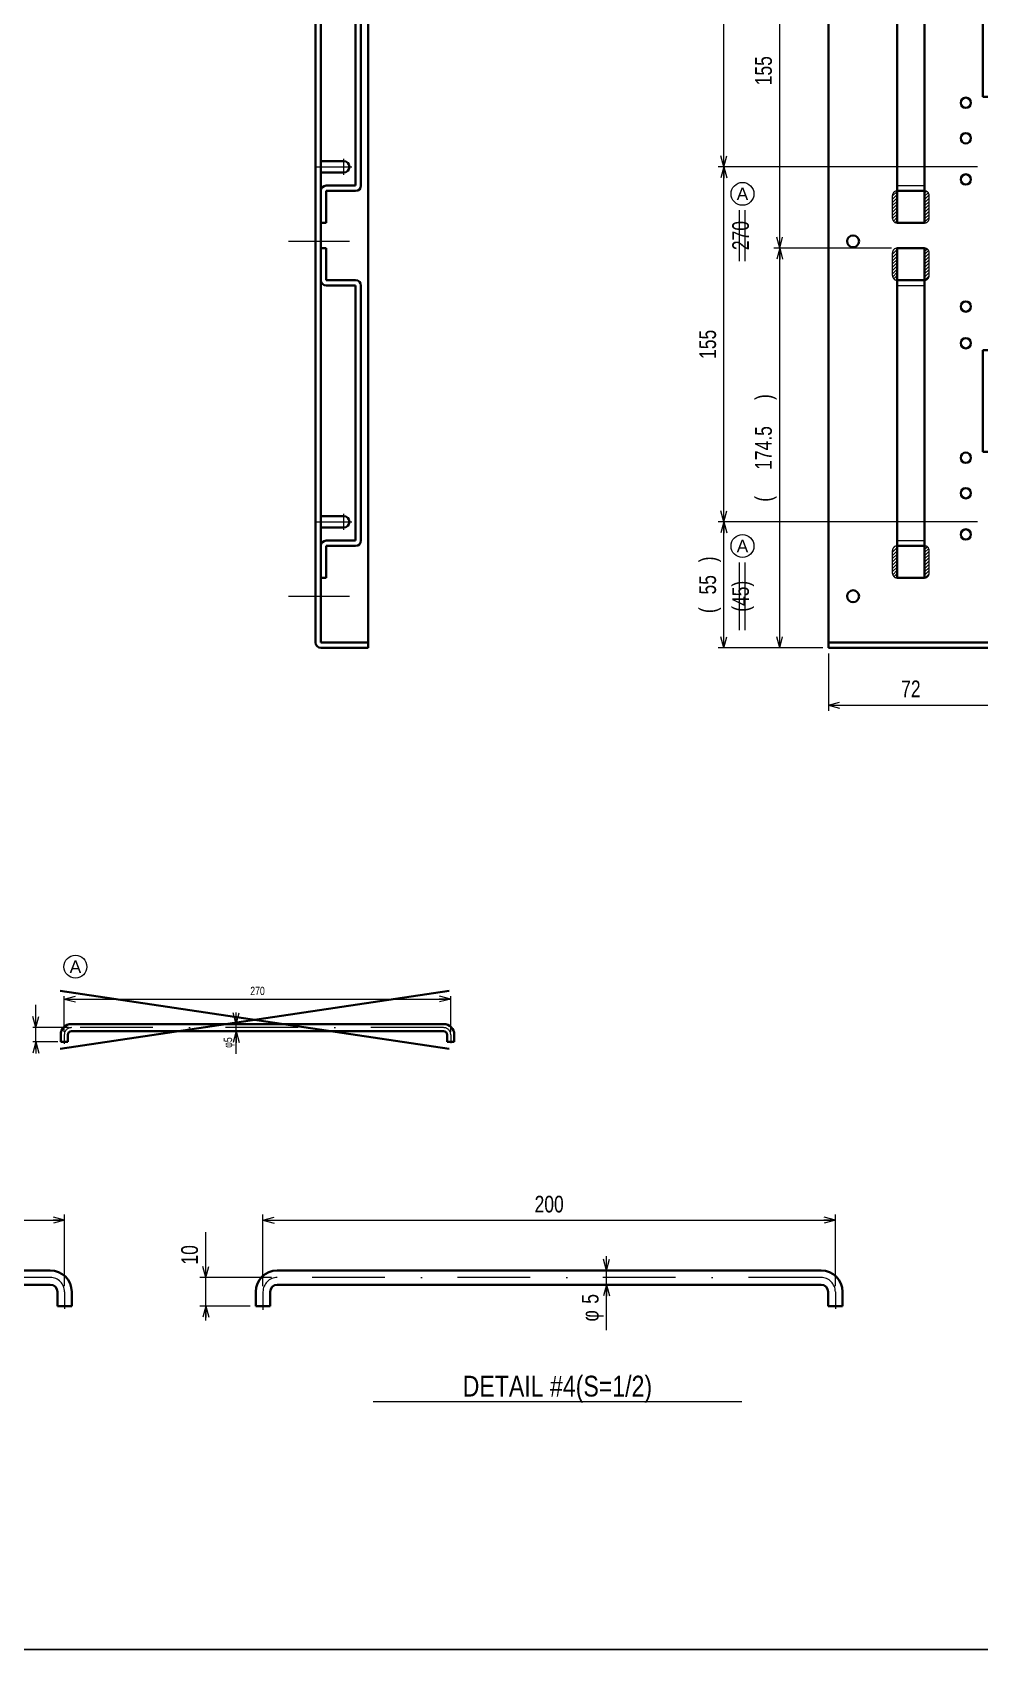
# Model space of a CAD drawing. Header units: millimetres. Extents: x 10 to 832, y 7 to 590.
# Drawn here: x 400.9 to 566.4, y 15 to 297.5 of the extents above; entities that cross this region are included whole.
import ezdxf
from ezdxf.enums import TextEntityAlignment as Align

# ---------------------------------------------------------------- set-up
doc = ezdxf.new("R2010")
doc.units = ezdxf.units.MM
for name, pattern in [('DASHDOT', [25.3, 12.7, -6.3, 0, -6.3]), ('DASHED', [19, 12.7, -6.3]), ('DIVIDE', [31.6, 12.7, -6.3, 0, -6.3, 0, -6.3])]:
    doc.linetypes.add(name, pattern=pattern)
for name, color, linetype in [('GR1_01', 7, 'Continuous'), ('GR1_02', 7, 'Continuous'), ('GR1_05', 7, 'Continuous'), ('GR1_16', 7, 'Continuous'), ('GR2_02', 7, 'Continuous'), ('GR2_04', 7, 'Continuous'), ('GR2_05', 7, 'Continuous'), ('図面枠B6M', 7, 'Continuous')]:
    doc.layers.add(name, color=color, linetype=linetype)
doc.styles.add('HG丸ｺﾞｼｯｸM-PRO', font='')
doc.styles.get('HG丸ｺﾞｼｯｸM-PRO').set_extended_font_data('HG丸ｺﾞｼｯｸM-PRO')
pattern_1 = [(45, (0, 0), (-0.2828427, 0.2828427), [])]

# ---------------------------------------------------------------- blocks, each defined once
blk = doc.blocks.new('BLKF023')
at = {"layer": '図面枠B6M', "color": 2, "linetype": 'Continuous', "lineweight": 25}
blk.add_line((9.5, 15), (831.5, 15), dxfattribs=at)
blk = doc.blocks.new('BLKF031')
at = {"layer": 'GR1_01', "color": 3, "linetype": 'Continuous', "lineweight": 35}
for p, q in [((450.4, 190.92), (450.4, 459.08)), ((459.6, 460), (451.32, 460)), ((451.32, 190.92), (451.32, 459.08)), ((459.6, 459.08), (451.32, 459.08)), ((459.6, 460), (459.6, 190)), ((459.6, 190.92), (451.32, 190.92)), ((459.6, 190), (451.32, 190))]:
    blk.add_line(p, q, dxfattribs=at)
for centre, start, end in [((451.32, 459.08), 90, 180), ((451.32, 190.92), 180, 270)]:
    blk.add_arc(centre, 0.92, start, end, dxfattribs=at)
blk = doc.blocks.new('FXTIP_ARROW_S')
at = {"color": 0, "linetype": 'Continuous', "lineweight": -2}
for q in [(-1, 0), (-0.97, 0.26), (-0.97, -0.26)]:
    blk.add_line((0, 0), q, dxfattribs=at)
blk = doc.blocks.new('FXTIP_ARROW_E')
at = {"color": 0, "linetype": 'Continuous', "lineweight": -2}
for q in [(-1, 0), (-0.97, 0.26), (-0.97, -0.26)]:
    blk.add_line((0, 0), q, dxfattribs=at)
blk = doc.blocks.new('BLKF037')
at = {"layer": 'GR2_02', "color": 3, "linetype": 'Continuous', "lineweight": 35}
for p, q in [((299.06, 81.25), (404.06, 81.25)), ((295.31, 75), (295.31, 77.5)), ((297.81, 75), (297.81, 77.5)), ((404.06, 78.75), (299.06, 78.75)), ((405.31, 75), (405.31, 77.5)), ((407.81, 77.5), (407.81, 75)), ((297.81, 75), (295.31, 75)), ((407.81, 75), (405.31, 75))]:
    blk.add_line(p, q, dxfattribs=at)
at = {"layer": 'GR2_02', "color": 4, "linetype": 'DASHDOT', "lineweight": 13}
for p, q in [((404.06, 80), (299.06, 80)), ((296.56, 77.5), (296.56, 74.37)), ((406.56, 77.5), (406.56, 74.55))]:
    blk.add_line(p, q, dxfattribs=at)
at = {"layer": 'GR2_02', "color": 3, "linetype": 'Continuous', "lineweight": 35}
for centre, radius, start, end in [((299.06, 77.5), 3.75, 90, 180), ((404.06, 77.5), 3.75, 0, 90), ((299.06, 77.5), 1.25, 90, 180), ((404.06, 77.5), 1.25, 0, 90)]:
    blk.add_arc(centre, radius, start, end, dxfattribs=at)
at = {"layer": 'GR2_02', "color": 4, "linetype": 'DASHDOT', "lineweight": 13}
for centre, start, end in [((299.06, 77.5), 90, 180), ((404.06, 77.5), 0, 90)]:
    blk.add_arc(centre, 2.5, start, end, dxfattribs=at)
blk = doc.blocks.new('BLKF038')
at = {"layer": 'GR2_05', "color": 3, "linetype": 'Continuous', "lineweight": 35}
for p, q in [((405.89, 121.15), (405.89, 122.4)), ((407.14, 121.15), (407.14, 122.4)), ((407.76, 124.27), (472.76, 124.27)), ((472.76, 123.02), (407.76, 123.02)), ((473.39, 121.15), (473.39, 122.4)), ((474.64, 122.4), (474.64, 121.15)), ((407.14, 121.15), (405.89, 121.15)), ((474.64, 121.15), (473.39, 121.15))]:
    blk.add_line(p, q, dxfattribs=at)
at = {"layer": 'GR2_05', "color": 4, "linetype": 'DASHDOT', "lineweight": 13}
for p, q in [((406.51, 122.4), (406.51, 120.83)), ((472.76, 123.65), (407.76, 123.65)), ((474.01, 122.4), (474.01, 120.92))]:
    blk.add_line(p, q, dxfattribs=at)
at = {"layer": 'GR2_05', "color": 3, "linetype": 'Continuous', "lineweight": 35}
for centre, radius, start, end in [((407.76, 122.4), 1.87, 90, 180), ((407.76, 122.4), 0.625, 90, 180), ((472.76, 122.4), 1.88, 0, 90), ((472.76, 122.4), 0.625, 0, 90)]:
    blk.add_arc(centre, radius, start, end, dxfattribs=at)
at = {"layer": 'GR2_05', "color": 4, "linetype": 'DASHDOT', "lineweight": 13}
for centre, start, end in [((407.76, 122.4), 90, 180), ((472.76, 122.4), 0, 90)]:
    blk.add_arc(centre, 1.25, start, end, dxfattribs=at)
blk = doc.blocks.new('BLKF042')
at = {"layer": 'GR1_02', "color": 3, "linetype": 'Continuous', "lineweight": 35}
for p, q in [((455.32, 275), (451.32, 275)), ((451.32, 273), (455.32, 273))]:
    blk.add_line(p, q, dxfattribs=at)
at = {"layer": 'GR1_02', "color": 4, "linetype": 'DASHDOT', "lineweight": 13}
for p, q in [((455.32, 272.61), (455.32, 275.41)), ((450.51, 274), (456.72, 274))]:
    blk.add_line(p, q, dxfattribs=at)
at = {"layer": 'GR1_02', "color": 4, "linetype": 'DASHED', "lineweight": 13}
for p, q in [((455.32, 275), (455.32, 275)), ((455.32, 273), (455.32, 273))]:
    blk.add_line(p, q, dxfattribs=at)
at = {"layer": 'GR1_02', "color": 3, "linetype": 'Continuous', "lineweight": 35}
blk.add_arc((455.32, 274), 1, 270, 90, dxfattribs=at)
blk = doc.blocks.new('BLKF043')
at = {"layer": 'GR1_02', "color": 4, "linetype": 'DASHDOT', "lineweight": 13}
for p, q in [((450.51, 212), (456.72, 212)), ((455.32, 210.61), (455.32, 213.41))]:
    blk.add_line(p, q, dxfattribs=at)
at = {"layer": 'GR1_02', "color": 3, "linetype": 'Continuous', "lineweight": 35}
for p, q in [((455.32, 213), (451.32, 213)), ((451.32, 211), (455.32, 211))]:
    blk.add_line(p, q, dxfattribs=at)
at = {"layer": 'GR1_02', "color": 4, "linetype": 'DASHED', "lineweight": 13}
for p, q in [((455.32, 213), (455.32, 213)), ((455.32, 211), (455.32, 211))]:
    blk.add_line(p, q, dxfattribs=at)
at = {"layer": 'GR1_02', "color": 3, "linetype": 'Continuous', "lineweight": 35}
blk.add_arc((455.32, 212), 1, 270, 90, dxfattribs=at)
blk = doc.blocks.new('BLKF044')
at = {"layer": 'GR2_02', "color": 3, "linetype": 'Continuous', "lineweight": 35}
for p, q in [((443.71, 81.25), (538.71, 81.25)), ((439.96, 75), (439.96, 77.5)), ((442.46, 75), (442.46, 77.5)), ((538.71, 78.75), (443.71, 78.75)), ((539.96, 75), (539.96, 77.5)), ((542.46, 77.5), (542.46, 75)), ((442.46, 75), (439.96, 75)), ((542.46, 75), (539.96, 75))]:
    blk.add_line(p, q, dxfattribs=at)
at = {"layer": 'GR2_02', "color": 4, "linetype": 'DASHDOT', "lineweight": 13}
for p, q in [((538.71, 80), (443.71, 80)), ((441.21, 77.5), (441.21, 74.37)), ((541.21, 77.5), (541.21, 74.55))]:
    blk.add_line(p, q, dxfattribs=at)
at = {"layer": 'GR2_02', "color": 3, "linetype": 'Continuous', "lineweight": 35}
for centre, radius, start, end in [((443.71, 77.5), 3.75, 90, 180), ((538.71, 77.5), 3.75, 0, 90), ((443.71, 77.5), 1.25, 90, 180), ((538.71, 77.5), 1.25, 0, 90)]:
    blk.add_arc(centre, radius, start, end, dxfattribs=at)
at = {"layer": 'GR2_02', "color": 4, "linetype": 'DASHDOT', "lineweight": 13}
for centre, start, end in [((443.71, 77.5), 90, 180), ((538.71, 77.5), 0, 90)]:
    blk.add_arc(centre, 2.5, start, end, dxfattribs=at)
blk = doc.blocks.new('BLKF046')
at = {"layer": 'GR1_01', "color": 3, "linetype": 'Continuous', "lineweight": 35}
for p, q in [((759.88, 460), (540, 460)), ((540, 190), (540, 460)), ((540, 459.08), (759.88, 459.08)), ((759.88, 459.08), (759.88, 190.92)), ((760.8, 190.92), (760.8, 459.08)), ((759.88, 190.92), (540, 190.92)), ((759.88, 190), (540, 190))]:
    blk.add_line(p, q, dxfattribs=at)
for centre, start, end in [((759.88, 459.08), 0, 90), ((759.88, 190.92), 270, 0)]:
    blk.add_arc(centre, 0.92, start, end, dxfattribs=at)
blk = doc.blocks.new('BLKF045')
at = {"layer": 'GR1_01', "color": 3, "linetype": 'Continuous', "lineweight": 35}
for p, q in [((567, 428), (575, 428)), ((567, 410.24), (567, 428)), ((575, 428), (575, 410.24)), ((576.6, 428), (584.6, 428)), ((576.6, 410.24), (576.6, 428)), ((584.6, 428), (584.6, 410.24)), ((586.2, 428), (594.2, 428)), ((586.2, 410.24), (586.2, 428)), ((594.2, 428), (594.2, 410.24)), ((595.8, 428), (603.8, 428)), ((595.8, 410.24), (595.8, 428)), ((603.8, 428), (603.8, 410.24)), ((605.4, 428), (613.4, 428)), ((605.4, 410.24), (605.4, 428)), ((613.4, 428), (613.4, 410.24)), ((615, 428), (623, 428)), ((615, 410.24), (615, 428)), ((623, 428), (623, 410.24)), ((624.6, 428), (632.6, 428)), ((624.6, 410.24), (624.6, 428)), ((632.6, 428), (632.6, 410.24)), ((634.2, 428), (642.2, 428)), ((634.2, 410.24), (634.2, 428)), ((642.2, 428), (642.2, 410.24)), ((643.8, 428), (651.8, 428)), ((643.8, 410.24), (643.8, 428)), ((651.8, 428), (651.8, 410.24)), ((653.4, 428), (661.4, 428)), ((653.4, 410.24), (653.4, 428)), ((661.4, 428), (661.4, 410.24)), ((663, 428), (671, 428)), ((663, 410.24), (663, 428)), ((671, 428), (671, 410.24)), ((672.6, 428), (680.6, 428)), ((672.6, 410.24), (672.6, 428)), ((680.6, 428), (680.6, 410.24)), ((682.2, 428), (690.2, 428)), ((682.2, 410.24), (682.2, 428)), ((690.2, 428), (690.2, 410.24)), ((691.8, 428), (699.8, 428)), ((691.8, 410.24), (691.8, 428)), ((699.8, 428), (699.8, 410.24)), ((701.4, 428), (709.4, 428)), ((701.4, 410.24), (701.4, 428)), ((709.4, 428), (709.4, 410.24)), ((711, 428), (719, 428)), ((711, 410.24), (711, 428)), ((719, 428), (719, 410.24)), ((720.6, 428), (728.6, 428)), ((720.6, 410.24), (720.6, 428)), ((728.6, 428), (728.6, 410.24)), ((730.2, 428), (738.2, 428)), ((730.2, 410.24), (730.2, 428)), ((738.2, 428), (738.2, 410.24)), ((739.8, 428), (747.8, 428)), ((739.8, 410.24), (739.8, 428)), ((747.8, 428), (747.8, 410.24)), ((575, 410.24), (567, 410.24)), ((584.6, 410.24), (576.6, 410.24)), ((594.2, 410.24), (586.2, 410.24)), ((603.8, 410.24), (595.8, 410.24)), ((613.4, 410.24), (605.4, 410.24)), ((623, 410.24), (615, 410.24)), ((632.6, 410.24), (624.6, 410.24)), ((642.2, 410.24), (634.2, 410.24)), ((651.8, 410.24), (643.8, 410.24)), ((661.4, 410.24), (653.4, 410.24)), ((671, 410.24), (663, 410.24)), ((680.6, 410.24), (672.6, 410.24)), ((690.2, 410.24), (682.2, 410.24)), ((699.8, 410.24), (691.8, 410.24)), ((709.4, 410.24), (701.4, 410.24)), ((719, 410.24), (711, 410.24)), ((728.6, 410.24), (720.6, 410.24)), ((738.2, 410.24), (730.2, 410.24)), ((747.8, 410.24), (739.8, 410.24)), ((567, 366), (575, 366)), ((567, 348.24), (567, 366)), ((575, 366), (575, 348.24)), ((576.6, 366), (584.6, 366)), ((576.6, 348.24), (576.6, 366)), ((584.6, 366), (584.6, 348.24)), ((586.2, 366), (594.2, 366)), ((586.2, 348.24), (586.2, 366)), ((594.2, 366), (594.2, 348.24)), ((595.8, 366), (603.8, 366)), ((595.8, 348.24), (595.8, 366)), ((603.8, 366), (603.8, 348.24)), ((605.4, 366), (613.4, 366)), ((605.4, 348.24), (605.4, 366)), ((613.4, 366), (613.4, 348.24)), ((615, 366), (623, 366)), ((615, 348.24), (615, 366)), ((623, 366), (623, 348.24)), ((624.6, 366), (632.6, 366)), ((624.6, 348.24), (624.6, 366)), ((632.6, 366), (632.6, 348.24)), ((634.2, 366), (642.2, 366)), ((634.2, 348.24), (634.2, 366)), ((642.2, 366), (642.2, 348.24)), ((643.8, 366), (651.8, 366)), ((643.8, 348.24), (643.8, 366)), ((651.8, 366), (651.8, 348.24)), ((653.4, 366), (661.4, 366)), ((653.4, 348.24), (653.4, 366)), ((661.4, 366), (661.4, 348.24)), ((663, 366), (671, 366)), ((663, 348.24), (663, 366)), ((671, 366), (671, 348.24)), ((672.6, 366), (680.6, 366)), ((672.6, 348.24), (672.6, 366)), ((680.6, 366), (680.6, 348.24)), ((682.2, 366), (690.2, 366)), ((682.2, 348.24), (682.2, 366)), ((690.2, 366), (690.2, 348.24)), ((691.8, 366), (699.8, 366)), ((691.8, 348.24), (691.8, 366)), ((699.8, 366), (699.8, 348.24)), ((701.4, 366), (709.4, 366)), ((701.4, 348.24), (701.4, 366)), ((709.4, 366), (709.4, 348.24)), ((711, 366), (719, 366)), ((711, 348.24), (711, 366)), ((719, 366), (719, 348.24)), ((720.6, 366), (728.6, 366)), ((720.6, 348.24), (720.6, 366)), ((728.6, 366), (728.6, 348.24)), ((731, 366), (747, 366)), ((731, 348.24), (731, 366)), ((747, 366), (747, 348.24)), ((575, 348.24), (567, 348.24)), ((584.6, 348.24), (576.6, 348.24)), ((594.2, 348.24), (586.2, 348.24)), ((603.8, 348.24), (595.8, 348.24)), ((613.4, 348.24), (605.4, 348.24)), ((623, 348.24), (615, 348.24)), ((632.6, 348.24), (624.6, 348.24)), ((642.2, 348.24), (634.2, 348.24)), ((651.8, 348.24), (643.8, 348.24)), ((661.4, 348.24), (653.4, 348.24)), ((671, 348.24), (663, 348.24)), ((680.6, 348.24), (672.6, 348.24)), ((690.2, 348.24), (682.2, 348.24)), ((699.8, 348.24), (691.8, 348.24)), ((709.4, 348.24), (701.4, 348.24)), ((719, 348.24), (711, 348.24)), ((728.6, 348.24), (720.6, 348.24)), ((747, 348.24), (731, 348.24)), ((567, 304), (575, 304)), ((567, 286.24), (567, 304)), ((575, 304), (575, 286.24)), ((576.6, 304), (584.6, 304)), ((576.6, 286.24), (576.6, 304)), ((584.6, 304), (584.6, 286.24)), ((586.2, 286.24), (586.2, 304)), ((586.2, 304), (594.2, 304)), ((594.2, 304), (594.2, 286.24)), ((595.8, 286.24), (595.8, 304)), ((595.8, 304), (603.8, 304)), ((603.8, 304), (603.8, 286.24)), ((605.4, 286.24), (605.4, 304)), ((605.4, 304), (613.4, 304)), ((613.4, 304), (613.4, 286.24)), ((615, 286.24), (615, 304)), ((615, 304), (623, 304)), ((623, 304), (623, 286.24)), ((624.6, 304), (632.6, 304)), ((624.6, 286.24), (624.6, 304)), ((632.6, 304), (632.6, 286.24)), ((634.2, 304), (642.2, 304)), ((634.2, 286.24), (634.2, 304)), ((642.2, 304), (642.2, 286.24)), ((643.8, 304), (651.8, 304)), ((643.8, 286.24), (643.8, 304)), ((651.8, 304), (651.8, 286.24)), ((653.4, 304), (661.4, 304)), ((653.4, 286.24), (653.4, 304)), ((661.4, 304), (661.4, 286.24)), ((663, 304), (671, 304)), ((663, 286.24), (663, 304)), ((671, 304), (671, 286.24)), ((672.6, 304), (680.6, 304)), ((672.6, 286.24), (672.6, 304)), ((680.6, 304), (680.6, 286.24)), ((682.2, 304), (690.2, 304)), ((682.2, 286.24), (682.2, 304)), ((690.2, 304), (690.2, 286.24)), ((691.8, 304), (699.8, 304)), ((691.8, 286.24), (691.8, 304)), ((699.8, 304), (699.8, 286.24)), ((701.4, 304), (709.4, 304)), ((701.4, 286.24), (701.4, 304)), ((709.4, 304), (709.4, 286.24)), ((711, 304), (719, 304)), ((711, 286.24), (711, 304)), ((719, 304), (719, 286.24)), ((720.6, 286.24), (720.6, 304)), ((720.6, 304), (728.6, 304)), ((728.6, 304), (728.6, 286.24)), ((730.2, 286.24), (730.2, 304)), ((730.2, 304), (738.2, 304)), ((738.2, 304), (738.2, 286.24)), ((739.8, 286.24), (739.8, 304)), ((739.8, 304), (747.8, 304)), ((747.8, 304), (747.8, 286.24)), ((575, 286.24), (567, 286.24)), ((584.6, 286.24), (576.6, 286.24)), ((594.2, 286.24), (586.2, 286.24)), ((603.8, 286.24), (595.8, 286.24)), ((613.4, 286.24), (605.4, 286.24)), ((623, 286.24), (615, 286.24)), ((632.6, 286.24), (624.6, 286.24)), ((642.2, 286.24), (634.2, 286.24)), ((651.8, 286.24), (643.8, 286.24)), ((661.4, 286.24), (653.4, 286.24)), ((671, 286.24), (663, 286.24)), ((680.6, 286.24), (672.6, 286.24)), ((690.2, 286.24), (682.2, 286.24)), ((699.8, 286.24), (691.8, 286.24)), ((709.4, 286.24), (701.4, 286.24)), ((719, 286.24), (711, 286.24)), ((728.6, 286.24), (720.6, 286.24)), ((738.2, 286.24), (730.2, 286.24)), ((747.8, 286.24), (739.8, 286.24)), ((567, 242), (575, 242)), ((567, 224.24), (567, 242)), ((575, 242), (575, 224.24)), ((576.6, 242), (584.6, 242)), ((576.6, 224.24), (576.6, 242)), ((584.6, 242), (584.6, 224.24)), ((586.2, 242), (594.2, 242)), ((586.2, 224.24), (586.2, 242)), ((594.2, 242), (594.2, 224.24)), ((595.8, 242), (603.8, 242)), ((595.8, 224.24), (595.8, 242)), ((603.8, 242), (603.8, 224.24)), ((605.4, 242), (613.4, 242)), ((605.4, 224.24), (605.4, 242)), ((613.4, 242), (613.4, 224.24)), ((615, 242), (623, 242)), ((615, 224.24), (615, 242)), ((623, 242), (623, 224.24)), ((624.6, 242), (632.6, 242)), ((624.6, 224.24), (624.6, 242)), ((632.6, 242), (632.6, 224.24)), ((634.2, 242), (642.2, 242)), ((634.2, 224.24), (634.2, 242)), ((642.2, 242), (642.2, 224.24)), ((643.8, 242), (651.8, 242)), ((643.8, 224.24), (643.8, 242)), ((651.8, 242), (651.8, 224.24)), ((653.4, 242), (661.4, 242)), ((653.4, 224.24), (653.4, 242)), ((661.4, 242), (661.4, 224.24)), ((663, 242), (671, 242)), ((663, 224.24), (663, 242)), ((671, 242), (671, 224.24)), ((672.6, 242), (680.6, 242)), ((672.6, 224.24), (672.6, 242)), ((680.6, 242), (680.6, 224.24)), ((682.2, 242), (690.2, 242)), ((682.2, 224.24), (682.2, 242)), ((690.2, 242), (690.2, 224.24)), ((691.8, 242), (699.8, 242)), ((691.8, 224.24), (691.8, 242)), ((699.8, 242), (699.8, 224.24)), ((701.4, 242), (709.4, 242)), ((701.4, 224.24), (701.4, 242)), ((709.4, 242), (709.4, 224.24)), ((711, 242), (719, 242)), ((711, 224.24), (711, 242)), ((719, 242), (719, 224.24)), ((720.6, 242), (728.6, 242)), ((720.6, 224.24), (720.6, 242)), ((728.6, 242), (728.6, 224.24)), ((730.2, 242), (738.2, 242)), ((730.2, 224.24), (730.2, 242)), ((738.2, 242), (738.2, 224.24)), ((739.8, 242), (747.8, 242)), ((739.8, 224.24), (739.8, 242)), ((747.8, 242), (747.8, 224.24)), ((575, 224.24), (567, 224.24)), ((584.6, 224.24), (576.6, 224.24)), ((594.2, 224.24), (586.2, 224.24)), ((603.8, 224.24), (595.8, 224.24)), ((613.4, 224.24), (605.4, 224.24)), ((623, 224.24), (615, 224.24)), ((632.6, 224.24), (624.6, 224.24)), ((642.2, 224.24), (634.2, 224.24)), ((651.8, 224.24), (643.8, 224.24)), ((661.4, 224.24), (653.4, 224.24)), ((671, 224.24), (663, 224.24)), ((680.6, 224.24), (672.6, 224.24)), ((690.2, 224.24), (682.2, 224.24)), ((699.8, 224.24), (691.8, 224.24)), ((709.4, 224.24), (701.4, 224.24)), ((719, 224.24), (711, 224.24)), ((728.6, 224.24), (720.6, 224.24)), ((738.2, 224.24), (730.2, 224.24)), ((747.8, 224.24), (739.8, 224.24))]:
    blk.add_line(p, q, dxfattribs=at)
for centre, radius in [((544.3, 447), 1.04), ((755.8, 440), 1.2), ((564, 435.6), 0.9), ((652.6, 435.6), 0.9), ((749.2, 435.6), 0.9), ((564, 429.2), 0.9), ((571, 429.6), 0.8), ((580.6, 429.6), 0.8), ((590.2, 429.6), 0.8), ((599.8, 429.6), 0.8), ((609.4, 429.6), 0.8), ((619, 429.6), 0.8), ((628.6, 429.6), 0.8), ((638.2, 429.6), 0.8), ((647.8, 429.6), 0.8), ((657.4, 429.6), 0.8), ((667, 429.6), 0.8), ((676.6, 429.6), 0.8), ((686.2, 429.6), 0.8), ((695.8, 429.6), 0.8), ((705.4, 429.6), 0.8), ((715, 429.6), 0.8), ((724.6, 429.6), 0.8), ((734.2, 429.6), 0.8), ((743.8, 429.6), 0.8), ((564, 409.2), 0.9), ((571, 408.64), 0.8), ((580.6, 408.64), 0.8), ((590.2, 408.64), 0.8), ((599.8, 408.64), 0.8), ((609.4, 408.64), 0.8), ((619, 408.64), 0.8), ((628.6, 408.64), 0.8), ((638.2, 408.64), 0.8), ((647.8, 408.64), 0.8), ((657.4, 408.64), 0.8), ((667, 408.64), 0.8), ((676.6, 408.64), 0.8), ((686.2, 408.64), 0.8), ((695.8, 408.64), 0.8), ((705.4, 408.64), 0.8), ((715, 408.64), 0.8), ((724.6, 408.64), 0.8), ((734.2, 408.64), 0.8), ((743.8, 408.64), 0.8), ((564, 403), 0.9), ((643, 403), 0.9), ((652.6, 403), 0.9), ((749.2, 403), 0.9), ((564, 395.8), 0.9), ((652.6, 395.8), 0.9), ((749.2, 395.8), 0.9), ((544.3, 385), 1.04), ((564, 373.6), 0.9), ((652.6, 373.6), 0.9), ((749.2, 373.6), 0.9), ((564, 367.2), 0.9), ((571, 367.6), 0.8), ((580.6, 367.6), 0.8), ((590.2, 367.6), 0.8), ((599.8, 367.6), 0.8), ((609.4, 367.6), 0.8), ((619, 367.6), 0.8), ((628.6, 367.6), 0.8), ((638.2, 367.6), 0.8), ((647.8, 367.6), 0.8), ((657.4, 367.6), 0.8), ((667, 367.6), 0.8), ((676.6, 367.6), 0.8), ((686.2, 367.6), 0.8), ((695.8, 367.6), 0.8), ((705.4, 367.6), 0.8), ((715, 367.6), 0.8), ((724.6, 367.6), 0.8), ((735.19, 367.6), 0.8), ((742.81, 367.6), 0.8), ((755.8, 364), 1.2), ((564, 347.2), 0.9), ((571, 346.64), 0.8), ((580.6, 346.64), 0.8), ((590.2, 346.64), 0.8), ((599.8, 346.64), 0.8), ((609.4, 346.64), 0.8), ((619, 346.64), 0.8), ((628.6, 346.64), 0.8), ((638.2, 346.64), 0.8), ((647.8, 346.64), 0.8), ((657.4, 346.64), 0.8), ((667, 346.64), 0.8), ((676.6, 346.64), 0.8), ((686.2, 346.64), 0.8), ((695.8, 346.64), 0.8), ((705.4, 346.64), 0.8), ((715, 346.64), 0.8), ((724.6, 346.64), 0.8), ((735.19, 346.64), 0.8), ((742.81, 346.64), 0.8), ((564, 341), 0.9), ((652.6, 341), 0.9), ((749.2, 341), 0.9), ((564, 333.8), 0.9), ((652.6, 333.8), 0.9), ((749.2, 333.8), 0.9), ((544.3, 323), 1.04), ((564, 311.6), 0.9), ((652.6, 311.6), 0.9), ((749.2, 311.6), 0.9), ((564, 305.2), 0.9), ((571, 305.6), 0.8), ((580.6, 305.6), 0.8), ((590.2, 305.6), 0.8), ((599.8, 305.6), 0.8), ((609.4, 305.6), 0.8), ((619, 305.6), 0.8), ((628.6, 305.6), 0.8), ((638.2, 305.6), 0.8), ((647.8, 305.6), 0.8), ((657.4, 305.6), 0.8), ((667, 305.6), 0.8), ((676.6, 305.6), 0.8), ((686.2, 305.6), 0.8), ((695.8, 305.6), 0.8), ((705.4, 305.6), 0.8), ((715, 305.6), 0.8), ((724.6, 305.6), 0.8), ((734.2, 305.6), 0.8), ((743.8, 305.6), 0.8), ((564, 285.2), 0.9), ((571, 284.64), 0.8), ((580.6, 284.64), 0.8), ((590.2, 284.64), 0.8), ((599.8, 284.64), 0.8), ((609.4, 284.64), 0.8), ((619, 284.64), 0.8), ((628.6, 284.64), 0.8), ((638.2, 284.64), 0.8), ((647.8, 284.64), 0.8), ((657.4, 284.64), 0.8), ((667, 284.64), 0.8), ((676.6, 284.64), 0.8), ((686.2, 284.64), 0.8), ((695.8, 284.64), 0.8), ((705.4, 284.64), 0.8), ((715, 284.64), 0.8), ((724.6, 284.64), 0.8), ((734.2, 284.64), 0.8), ((743.8, 284.64), 0.8), ((755.8, 286), 1.2), ((564, 279), 0.9), ((671.8, 279), 0.9), ((749.2, 279), 0.9), ((564, 271.8), 0.9), ((652.6, 271.8), 0.9), ((749.2, 271.8), 0.9), ((544.3, 261), 1.04), ((564, 249.6), 0.9), ((652.6, 249.6), 0.9), ((749.2, 249.6), 0.9), ((564, 243.2), 0.9), ((571, 243.6), 0.8), ((580.6, 243.6), 0.8), ((590.2, 243.6), 0.8), ((599.8, 243.6), 0.8), ((609.4, 243.6), 0.8), ((619, 243.6), 0.8), ((628.6, 243.6), 0.8), ((638.2, 243.6), 0.8), ((647.8, 243.6), 0.8), ((657.4, 243.6), 0.8), ((667, 243.6), 0.8), ((676.6, 243.6), 0.8), ((686.2, 243.6), 0.8), ((695.8, 243.6), 0.8), ((705.4, 243.6), 0.8), ((715, 243.6), 0.8), ((724.6, 243.6), 0.8), ((734.2, 243.6), 0.8), ((743.8, 243.6), 0.8), ((564, 223.2), 0.9), ((571, 222.64), 0.8), ((580.6, 222.64), 0.8), ((590.2, 222.64), 0.8), ((599.8, 222.64), 0.8), ((609.4, 222.64), 0.8), ((619, 222.64), 0.8), ((628.6, 222.64), 0.8), ((638.2, 222.64), 0.8), ((647.8, 222.64), 0.8), ((657.4, 222.64), 0.8), ((667, 222.64), 0.8), ((676.6, 222.64), 0.8), ((686.2, 222.64), 0.8), ((695.8, 222.64), 0.8), ((705.4, 222.64), 0.8), ((715, 222.64), 0.8), ((724.6, 222.64), 0.8), ((734.2, 222.64), 0.8), ((743.8, 222.64), 0.8), ((564, 217), 0.9), ((652.6, 217), 0.9), ((749.2, 217), 0.9), ((564, 209.8), 0.9), ((652.6, 209.8), 0.9), ((749.2, 209.8), 0.9), ((755.8, 210), 1.2), ((544.3, 199), 1.04), ((717.8, 199.28), 0.9), ((740.8, 199.28), 0.9)]:
    blk.add_circle(centre, radius, dxfattribs=at)
blk.add_blockref('BLKF046', (0, 0), dxfattribs=at)
blk = doc.blocks.new('BLKF102')
at = {"layer": 'GR1_05', "color": 4, "linetype": 'Continuous', "lineweight": 13}
blk.add_circle((524.98, 269.29), 2, dxfattribs=at)
at = {"layer": 'GR1_05', "color": 4, "linetype": 'Continuous', "lineweight": 13, "style": 'HG丸ｺﾞｼｯｸM-PRO', "width": 1.042301}
blk.add_text('A', height=2.18, dxfattribs=at).set_placement((524.98, 269.29), align=Align.MIDDLE_CENTER)
blk = doc.blocks.new('BLKF103')
at = {"layer": 'GR1_05', "color": 4, "linetype": 'Continuous', "lineweight": 13}
blk.add_circle((524.98, 207.77), 2, dxfattribs=at)
at = {"layer": 'GR1_05', "color": 4, "linetype": 'Continuous', "lineweight": 13, "style": 'HG丸ｺﾞｼｯｸM-PRO', "width": 1.042301}
blk.add_text('A', height=2.18, dxfattribs=at).set_placement((524.98, 207.77), align=Align.MIDDLE_CENTER)
blk = doc.blocks.new('BLKF113')
at = {"layer": 'GR1_02', "color": 3, "linetype": 'Continuous', "lineweight": 35}
for p, q in [((556.8, 321.8), (552, 321.8)), ((552, 321.8), (552, 264.2)), ((556.8, 264.2), (556.8, 321.8)), ((552, 316.2), (556.8, 316.2)), ((552, 269.8), (556.8, 269.8)), ((552, 264.2), (556.8, 264.2))]:
    blk.add_line(p, q, dxfattribs=at)
at = {"layer": 'GR1_02', "color": 4, "linetype": 'DASHED', "lineweight": 13}
for p, q in [((552, 315.28), (556.8, 315.28)), ((552, 270.72), (556.8, 270.72))]:
    blk.add_line(p, q, dxfattribs=at)
blk = doc.blocks.new('BLKF116')
at = {"layer": 'GR1_16', "linetype": 'DIVIDE', "lineweight": 13}
h = blk.add_hatch(dxfattribs=at)
h.set_pattern_fill('_USER', color=4, scale=0.4, angle=45, style=0, pattern_type=0)
h.set_pattern_definition(pattern_1)
edge = h.paths.add_edge_path(flags=0)
edge.add_line((551.2, 269), (551.2, 265))
edge.add_arc((552, 265), 0.8, 180, 270)
edge.add_line((552, 264.2), (552, 269.8))
edge.add_arc((552, 269), 0.8, 90, 180)
at = {"layer": 'GR1_16', "color": 4, "linetype": 'DIVIDE', "lineweight": 13}
blk.add_line((551.2, 265), (551.2, 269), dxfattribs=at)
for centre, start, end in [((552, 269), 90, 180), ((552, 265), 180, 270)]:
    blk.add_arc(centre, 0.8, start, end, dxfattribs=at)
blk = doc.blocks.new('BLKF117')
at = {"layer": 'GR1_16', "linetype": 'DIVIDE', "lineweight": 13}
h = blk.add_hatch(dxfattribs=at)
h.set_pattern_fill('_USER', color=4, scale=0.4, angle=45, style=0, pattern_type=0)
h.set_pattern_definition(pattern_1)
edge = h.paths.add_edge_path(flags=0)
edge.add_line((557.6, 269), (557.6, 265))
edge.add_arc((556.8, 265), 0.8, -90, 0, ccw=False)
edge.add_line((556.8, 264.2), (556.8, 269.8))
edge.add_arc((556.8, 269), 0.8, 0, 90, ccw=False)
at = {"layer": 'GR1_16', "color": 4, "linetype": 'DIVIDE', "lineweight": 13}
blk.add_line((557.6, 265), (557.6, 269), dxfattribs=at)
for centre, start, end in [((556.8, 269), 0, 90), ((556.8, 265), 270, 0)]:
    blk.add_arc(centre, 0.8, start, end, dxfattribs=at)
blk = doc.blocks.new('BLKF118')
at = {"layer": 'GR1_02', "color": 3, "linetype": 'Continuous', "lineweight": 35}
for p, q in [((556.8, 259.8), (552, 259.8)), ((552, 259.8), (552, 202.2)), ((556.8, 202.2), (556.8, 259.8)), ((552, 254.2), (556.8, 254.2)), ((552, 207.8), (556.8, 207.8)), ((552, 202.2), (556.8, 202.2))]:
    blk.add_line(p, q, dxfattribs=at)
at = {"layer": 'GR1_02', "color": 4, "linetype": 'DASHED', "lineweight": 13}
for p, q in [((552, 253.28), (556.8, 253.28)), ((552, 208.72), (556.8, 208.72))]:
    blk.add_line(p, q, dxfattribs=at)
blk = doc.blocks.new('BLKF119')
at = {"layer": 'GR1_16', "linetype": 'DIVIDE', "lineweight": 13}
h = blk.add_hatch(dxfattribs=at)
h.set_pattern_fill('_USER', color=4, scale=0.4, angle=45, style=0, pattern_type=0)
h.set_pattern_definition(pattern_1)
edge = h.paths.add_edge_path(flags=0)
edge.add_line((551.2, 259), (551.2, 255))
edge.add_arc((552, 255), 0.8, 180, 270)
edge.add_line((552, 254.2), (552, 259.8))
edge.add_arc((552, 259), 0.8, 90, 180)
at = {"layer": 'GR1_16', "color": 4, "linetype": 'DIVIDE', "lineweight": 13}
blk.add_line((551.2, 255), (551.2, 259), dxfattribs=at)
for centre, start, end in [((552, 259), 90, 180), ((552, 255), 180, 270)]:
    blk.add_arc(centre, 0.8, start, end, dxfattribs=at)
blk = doc.blocks.new('BLKF120')
at = {"layer": 'GR1_16', "linetype": 'DIVIDE', "lineweight": 13}
h = blk.add_hatch(dxfattribs=at)
h.set_pattern_fill('_USER', color=4, scale=0.4, angle=45, style=0, pattern_type=0)
h.set_pattern_definition(pattern_1)
edge = h.paths.add_edge_path(flags=0)
edge.add_line((557.6, 259), (557.6, 255))
edge.add_arc((556.8, 255), 0.8, -90, 0, ccw=False)
edge.add_line((556.8, 254.2), (556.8, 259.8))
edge.add_arc((556.8, 259), 0.8, 0, 90, ccw=False)
at = {"layer": 'GR1_16', "color": 4, "linetype": 'DIVIDE', "lineweight": 13}
blk.add_line((557.6, 255), (557.6, 259), dxfattribs=at)
for centre, start, end in [((556.8, 259), 0, 90), ((556.8, 255), 270, 0)]:
    blk.add_arc(centre, 0.8, start, end, dxfattribs=at)
blk = doc.blocks.new('BLKF121')
at = {"layer": 'GR1_16', "linetype": 'DIVIDE', "lineweight": 13}
h = blk.add_hatch(dxfattribs=at)
h.set_pattern_fill('_USER', color=4, scale=0.4, angle=45, style=0, pattern_type=0)
h.set_pattern_definition(pattern_1)
edge = h.paths.add_edge_path(flags=0)
edge.add_line((551.2, 207), (551.2, 203))
edge.add_arc((552, 203), 0.8, 180, 270)
edge.add_line((552, 202.2), (552, 207.8))
edge.add_arc((552, 207), 0.8, 90, 180)
at = {"layer": 'GR1_16', "color": 4, "linetype": 'DIVIDE', "lineweight": 13}
blk.add_line((551.2, 203), (551.2, 207), dxfattribs=at)
for centre, start, end in [((552, 207), 90, 180), ((552, 203), 180, 270)]:
    blk.add_arc(centre, 0.8, start, end, dxfattribs=at)
blk = doc.blocks.new('BLKF122')
at = {"layer": 'GR1_16', "linetype": 'DIVIDE', "lineweight": 13}
h = blk.add_hatch(dxfattribs=at)
h.set_pattern_fill('_USER', color=4, scale=0.4, angle=45, style=0, pattern_type=0)
h.set_pattern_definition(pattern_1)
edge = h.paths.add_edge_path(flags=0)
edge.add_line((557.6, 207), (557.6, 203))
edge.add_arc((556.8, 203), 0.8, -90, 0, ccw=False)
edge.add_line((556.8, 202.2), (556.8, 207.8))
edge.add_arc((556.8, 207), 0.8, 0, 90, ccw=False)
at = {"layer": 'GR1_16', "color": 4, "linetype": 'DIVIDE', "lineweight": 13}
blk.add_line((557.6, 203), (557.6, 207), dxfattribs=at)
for centre, start, end in [((556.8, 207), 0, 90), ((556.8, 203), 270, 0)]:
    blk.add_arc(centre, 0.8, start, end, dxfattribs=at)
blk = doc.blocks.new('BLKF124')
at = {"layer": 'GR1_02', "color": 3, "linetype": 'Continuous', "lineweight": 35}
for p, q in [((451.32, 254.2), (451.32, 259.8)), ((451.32, 259.8), (452.24, 259.8)), ((452.24, 259.8), (452.24, 254.2)), ((452.24, 254.2), (457.4, 254.2)), ((457.4, 253.28), (452.24, 253.28)), ((457.4, 208.72), (457.4, 253.28)), ((458.32, 253.28), (458.32, 208.72)), ((451.32, 207.8), (451.32, 202.2)), ((457.4, 208.72), (452.24, 208.72)), ((452.24, 207.8), (457.4, 207.8)), ((452.24, 202.2), (452.24, 207.8)), ((451.32, 202.2), (452.24, 202.2))]:
    blk.add_line(p, q, dxfattribs=at)
for centre, start, end in [((452.24, 254.2), 180, 270), ((457.4, 253.28), 0, 90), ((452.24, 207.8), 90, 180), ((457.4, 208.72), 270, 0)]:
    blk.add_arc(centre, 0.92, start, end, dxfattribs=at)
blk = doc.blocks.new('BLKF125')
at = {"layer": 'GR1_02', "color": 3, "linetype": 'Continuous', "lineweight": 35}
for p, q in [((451.32, 316.2), (451.32, 321.8)), ((451.32, 321.8), (452.24, 321.8)), ((452.24, 321.8), (452.24, 316.2)), ((452.24, 316.2), (457.4, 316.2)), ((457.4, 315.28), (452.24, 315.28)), ((457.4, 270.72), (457.4, 315.28)), ((458.32, 315.28), (458.32, 270.72)), ((451.32, 269.8), (451.32, 264.2)), ((457.4, 270.72), (452.24, 270.72)), ((452.24, 269.8), (457.4, 269.8)), ((452.24, 264.2), (452.24, 269.8)), ((451.32, 264.2), (452.24, 264.2))]:
    blk.add_line(p, q, dxfattribs=at)
for centre, start, end in [((452.24, 316.2), 180, 270), ((457.4, 315.28), 0, 90), ((452.24, 269.8), 90, 180), ((457.4, 270.72), 270, 0)]:
    blk.add_arc(centre, 0.92, start, end, dxfattribs=at)
blk = doc.blocks.new('BLKF130')
at = {"layer": 'GR2_05', "color": 4, "linetype": 'Continuous', "lineweight": 13}
blk.add_circle((408.45, 134.29), 2, dxfattribs=at)
at = {"layer": 'GR2_05', "color": 4, "linetype": 'Continuous', "lineweight": 13, "style": 'HG丸ｺﾞｼｯｸM-PRO', "width": 1.042301}
blk.add_text('A', height=2.18, dxfattribs=at).set_placement((408.45, 134.29), align=Align.MIDDLE_CENTER)

msp = doc.modelspace()

# ---------------------------------------------------------------- linework, layer by layer
at = {"layer": 'GR1_01', "color": 4, "linetype": 'DASHDOT', "lineweight": 13}
for p, q in [((445.66, 261), (456.31, 261)), ((445.66, 199), (456.31, 199))]:
    msp.add_line(p, q, dxfattribs=at)
at = {"layer": 'GR1_05', "color": 4, "linetype": 'Continuous', "lineweight": 13}
for p, q in [((524.48, 257.56), (524.48, 266.44)), ((525.48, 257.56), (525.48, 266.44)), ((524.48, 193.08), (524.48, 204.92)), ((525.48, 193.08), (525.48, 204.92))]:
    msp.add_line(p, q, dxfattribs=at)
at = {"layer": 'GR1_16', "color": 4, "linetype": 'Continuous', "lineweight": 13}
for p, q in [((521.73, 274), (521.73, 336)), ((531.48, 259.8), (531.48, 321.8)), ((566.03, 274), (520.73, 274)), ((521.73, 212), (521.73, 274)), ((551, 259.8), (530.48, 259.8)), ((531.48, 190), (531.48, 259.8)), ((566.03, 212), (520.73, 212)), ((521.73, 190), (521.73, 212)), ((539, 190), (520.73, 190)), ((539, 190), (530.48, 190)), ((540, 189), (540, 179)), ((540, 180), (568.8, 180))]:
    msp.add_line(p, q, dxfattribs=at)
at = {"layer": 'GR2_04', "color": 4, "linetype": 'Continuous', "lineweight": 13}
for p, q in [((406.56, 78.5), (406.56, 91)), ((441.21, 78.5), (441.21, 91)), ((541.21, 78.5), (541.21, 91)), ((296.56, 90), (406.56, 90)), ((431.21, 80), (431.21, 87.92)), ((441.21, 90), (541.21, 90)), ((501.21, 81.25), (501.21, 83.75)), ((442.71, 80), (430.21, 80)), ((431.21, 75), (431.21, 80)), ((501.21, 78.75), (501.21, 81.25)), ((501.21, 70.83), (501.21, 78.75)), ((438.96, 75), (430.21, 75)), ((431.21, 72.5), (431.21, 75)), ((460.45, 58.33), (524.85, 58.33))]:
    msp.add_line(p, q, dxfattribs=at)
at = {"layer": 'GR2_05', "color": 4, "linetype": 'Continuous', "lineweight": 35}
for p, q in [((405.81, 119.92), (473.74, 130.05)), ((405.81, 130.05), (473.74, 119.92))]:
    msp.add_line(p, q, dxfattribs=at)
at = {"layer": 'GR2_05', "color": 4, "linetype": 'Continuous', "lineweight": 13}
for p, q in [((401.51, 123.65), (401.51, 127.61)), ((406.51, 122.9), (406.51, 129.15)), ((406.51, 128.65), (474.01, 128.65)), ((474.01, 122.9), (474.01, 129.15)), ((436.51, 124.27), (436.51, 125.52)), ((407.26, 123.65), (401.01, 123.65)), ((401.51, 121.15), (401.51, 123.65)), ((436.51, 123.02), (436.51, 124.27)), ((436.51, 119.06), (436.51, 123.02)), ((405.39, 121.15), (401.01, 121.15)), ((401.51, 119.9), (401.51, 121.15))]:
    msp.add_line(p, q, dxfattribs=at)

# ---------------------------------------------------------------- block references
at = {"layer": 'GR1_01', "color": 3, "linetype": 'Continuous', "lineweight": 35}
for name in ['BLKF031', 'BLKF045']:
    msp.add_blockref(name, (0, 0), dxfattribs=at)
at = {"layer": 'GR1_02', "color": 3, "linetype": 'Continuous', "lineweight": 35}
for name in ['BLKF125', 'BLKF113', 'BLKF124', 'BLKF118']:
    msp.add_blockref(name, (0, 0), dxfattribs=at)
at = {"layer": 'GR1_02', "color": 4, "linetype": 'Continuous', "lineweight": 13}
for name in ['BLKF042', 'BLKF043']:
    msp.add_blockref(name, (0, 0), dxfattribs=at)
at = {"layer": 'GR1_05', "color": 4, "linetype": 'Continuous', "lineweight": 13}
for name in ['BLKF102', 'BLKF103']:
    msp.add_blockref(name, (0, 0), dxfattribs=at)
at = {"layer": 'GR1_16', "color": 4, "linetype": 'Continuous', "lineweight": 13, "xscale": 2, "yscale": 2}
for name, p, rotation in [('FXTIP_ARROW_S', (521.73, 274), 270), ('FXTIP_ARROW_E', (521.73, 274), 90), ('FXTIP_ARROW_S', (531.48, 259.8), 270), ('FXTIP_ARROW_E', (531.48, 259.8), 90), ('FXTIP_ARROW_S', (521.73, 212), 270), ('FXTIP_ARROW_E', (521.73, 212), 90), ('FXTIP_ARROW_S', (521.73, 190), 270), ('FXTIP_ARROW_S', (531.48, 190), 270), ('FXTIP_ARROW_S', (540, 180), 180)]:
    msp.add_blockref(name, p, dxfattribs=dict(at, rotation=rotation))
at = {"layer": 'GR1_16', "color": 4, "linetype": 'DIVIDE', "lineweight": 13}
for name in ['BLKF116', 'BLKF117', 'BLKF119', 'BLKF120', 'BLKF121', 'BLKF122']:
    msp.add_blockref(name, (0, 0), dxfattribs=at)
at = {"layer": 'GR2_02', "color": 3, "linetype": 'Continuous', "lineweight": 35}
for name in ['BLKF037', 'BLKF044']:
    msp.add_blockref(name, (0, 0), dxfattribs=at)
at = {"layer": 'GR2_04', "color": 4, "linetype": 'Continuous', "lineweight": 13, "xscale": 2, "yscale": 2}
for name, p, rotation in [('FXTIP_ARROW_E', (406.56, 90), 360), ('FXTIP_ARROW_S', (441.21, 90), 180), ('FXTIP_ARROW_E', (541.21, 90), 360), ('FXTIP_ARROW_S', (431.21, 80), 270), ('FXTIP_ARROW_S', (501.21, 81.25), 270), ('FXTIP_ARROW_E', (501.21, 78.75), 90), ('FXTIP_ARROW_E', (431.21, 75), 90)]:
    msp.add_blockref(name, p, dxfattribs=dict(at, rotation=rotation))
at = {"layer": 'GR2_05', "color": 4, "linetype": 'Continuous', "lineweight": 13}
msp.add_blockref('BLKF130', (0, 0), dxfattribs=at)
at = {"layer": 'GR2_05', "color": 4, "linetype": 'Continuous', "lineweight": 13, "xscale": 2, "yscale": 2}
for name, p, rotation in [('FXTIP_ARROW_S', (406.51, 128.65), 180), ('FXTIP_ARROW_E', (474.01, 128.65), 360), ('FXTIP_ARROW_S', (401.51, 123.65), 270), ('FXTIP_ARROW_S', (436.51, 124.27), 270), ('FXTIP_ARROW_E', (436.51, 123.02), 90), ('FXTIP_ARROW_E', (401.51, 121.15), 90)]:
    msp.add_blockref(name, p, dxfattribs=dict(at, rotation=rotation))
at = {"layer": 'GR2_05', "color": 3, "linetype": 'Continuous', "lineweight": 35}
msp.add_blockref('BLKF038', (0, 0), dxfattribs=at)
at = {"layer": '図面枠B6M', "color": 4, "linetype": 'Continuous', "lineweight": 13}
msp.add_blockref('BLKF023', (0, 0), dxfattribs=at)

# ---------------------------------------------------------------- texts
at = {"layer": 'GR1_05', "color": 3, "linetype": 'Continuous', "lineweight": 35, "style": 'HG丸ｺﾞｼｯｸM-PRO'}
for s, width, p in [('270', 0.784542, (526.98, 262)), ('(45)', 0.78367, (526.98, 199))]:
    msp.add_text(s, height=2.909, rotation=90, dxfattribs=dict(at, width=width)).set_placement(p, align=Align.BOTTOM_CENTER)
at = {"layer": 'GR1_16', "color": 3, "linetype": 'Continuous', "lineweight": 35, "style": 'HG丸ｺﾞｼｯｸM-PRO'}
for s, height, rotation, width, p in [('155', 2.909, 90, 0.784542, (530.98, 290.8)), ('155', 2.909, 90, 0.784542, (521.23, 243)), (')', 2.91, 90, 0.781868, (530.98, 233.78)), ('174.5', 2.909, 90, 0.7847, (530.98, 224.9)), ('(', 2.91, 90, 0.781868, (530.98, 216.02)), (')', 2.91, 90, 0.781868, (521.23, 205.44)), ('55', 2.909, 90, 0.784542, (521.23, 201)), ('(', 2.91, 90, 0.781868, (521.23, 196.56)), ('72', 2.909, 0, 0.784542, (554.4, 180.5))]:
    msp.add_text(s, height=height, rotation=rotation, dxfattribs=dict(at, width=width)).set_placement(p, align=Align.BOTTOM_CENTER)
at = {"layer": 'GR2_04', "color": 3, "linetype": 'Continuous', "lineweight": 35, "style": 'HG丸ｺﾞｼｯｸM-PRO'}
for s, height, rotation, width, p in [('200', 2.909, 0, 0.784542, (491.21, 90.5)), ('10', 2.909, 90, 0.784542, (430.71, 83.96)), ('5', 2.91, 90, 0.784542, (500.71, 76.27)), ('φ', 2.91, 90, 0.781842, (500.71, 73.31))]:
    msp.add_text(s, height=height, rotation=rotation, dxfattribs=dict(at, width=width)).set_placement(p, align=Align.BOTTOM_CENTER)
at = {"layer": 'GR2_04', "color": 3, "linetype": 'Continuous', "lineweight": 35, "style": 'HG丸ｺﾞｼｯｸM-PRO', "width": 0.830014}
msp.add_text('DETAIL #4(S=1/2)', height=3.6364, dxfattribs=at).set_placement((492.65, 61.03), align=Align.MIDDLE_CENTER)
at = {"layer": 'GR2_05', "color": 3, "linetype": 'Continuous', "lineweight": 35, "style": 'HG丸ｺﾞｼｯｸM-PRO'}
for s, rotation, width, p in [('270', 0, 0.784542, (440.26, 128.9)), ('φ5', 90, 0.782992, (436.26, 121.04))]:
    msp.add_text(s, height=1.455, rotation=rotation, dxfattribs=dict(at, width=width)).set_placement(p, align=Align.BOTTOM_CENTER)

doc.saveas('drawing.dxf')
